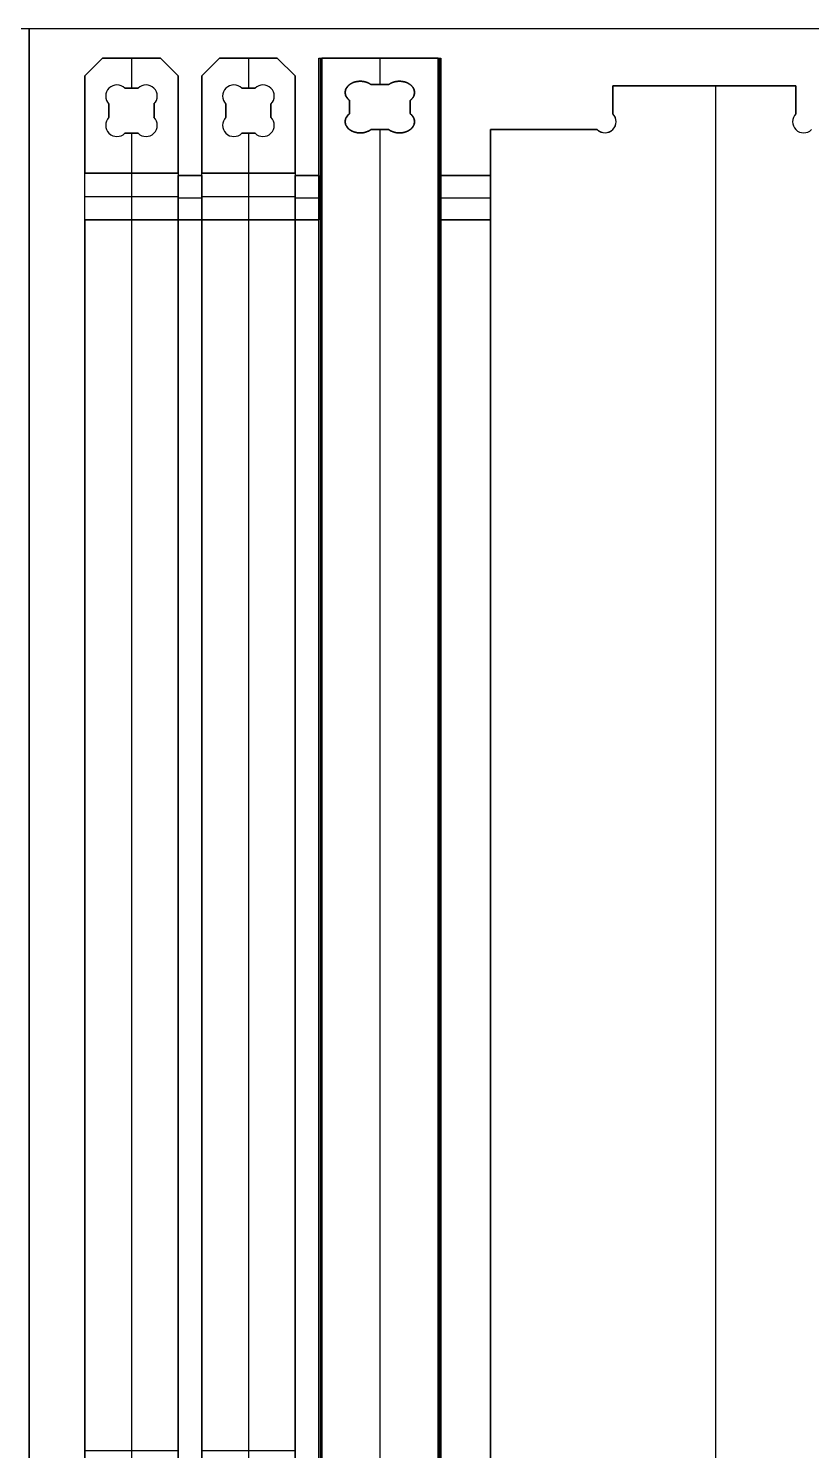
# Model space of a CAD drawing. Extents: x 24 to 120, y 0 to 48.
# Drawn here: x 96.03 to 109.25, y 24.03 to 48.03 of the extents above; entities that cross this region are included whole.
import ezdxf

# ---------------------------------------------------------------- set-up
doc = ezdxf.new("R2010")
doc.units = 0
doc.header["$MEASUREMENT"] = 0
for name, color, linetype in [('POCKETS_10_MM', 5, 'CONTINUOUS'), ('PROFILE_-_INSIDE', 30, 'CONTINUOUS'), ('PROFILE_-_OUTSIDE', 18, 'CONTINUOUS'), ('SOLIDS', 4, 'CONTINUOUS'), ('STOCK_PERIMETER', 1, 'CONTINUOUS'), ('TABS', 25, 'CONTINUOUS')]:
    doc.layers.add(name, color=color, linetype=linetype)

msp = doc.modelspace()

# ---------------------------------------------------------------- linework, layer by layer
at = {"layer": 'POCKETS_10_MM'}
for points in [[(100.932, 0.525), (100.932, 47.525), (100.982, 47.525), (100.982, 0.525)], [(102.946, 0.525), (102.946, 47.525), (102.995, 47.525), (102.995, 0.525)], [(96.982, 44.794), (96.982, 45.58), (98.557, 45.58), (98.557, 44.794)], [(98.957, 44.794), (98.957, 45.58), (100.532, 45.58), (100.532, 44.794)]]:
    msp.add_lwpolyline(points, close=True, dxfattribs=at)
at = {"layer": 'PROFILE_-_INSIDE'}
for p, q in [((102.113, 47.078, 0.5), (101.814, 47.078, 0.5)), ((97.881, 47.017, 0.5), (97.658, 47.017, 0.5)), ((99.856, 47.017, 0.5), (99.633, 47.017, 0.5)), ((101.453, 46.809, 0.5), (101.453, 46.587, 0.5)), ((102.475, 46.587, 0.5), (102.475, 46.809, 0.5)), ((97.39, 46.748, 0.5), (97.39, 46.526, 0.5)), ((98.15, 46.526, 0.5), (98.15, 46.748, 0.5)), ((99.365, 46.748, 0.5), (99.365, 46.526, 0.5)), ((100.125, 46.526, 0.5), (100.125, 46.748, 0.5)), ((97.658, 46.257, 0.5), (97.881, 46.257, 0.5)), ((99.633, 46.257, 0.5), (99.856, 46.257, 0.5)), ((101.814, 46.318, 0.5), (102.113, 46.318, 0.5))]:
    msp.add_line(p, q, dxfattribs=at)
for centre, radius, start, end in [((97.524, 46.883, 0.5), 0.19, 45, 135), ((98.015, 46.883, 0.5), 0.19, 45, 135), ((99.499, 46.883, 0.5), 0.19, 45, 135), ((99.99, 46.883, 0.5), 0.19, 45, 135), ((101.536, 46.944, 0.5), 0.158, 121.7637, 238.2363), ((101.633, 46.813, 0.5), 0.321, 55.7596, 124.2404), ((102.294, 46.813, 0.5), 0.321, 55.7596, 124.2404), ((102.392, 46.944, 0.5), 0.158, 301.7637, 58.2363), ((97.524, 46.883, 0.5), 0.19, 135, 225), ((98.015, 46.883, 0.5), 0.19, 315, 45), ((99.499, 46.883, 0.5), 0.19, 135, 225), ((99.99, 46.883, 0.5), 0.19, 315, 45), ((101.536, 46.452, 0.5), 0.158, 121.7637, 238.2363), ((102.392, 46.452, 0.5), 0.158, 301.7637, 58.2363), ((97.524, 46.391, 0.5), 0.19, 135, 225), ((98.015, 46.391, 0.5), 0.19, 315, 45), ((99.499, 46.391, 0.5), 0.19, 135, 225), ((99.99, 46.391, 0.5), 0.19, 315, 45), ((97.524, 46.391, 0.5), 0.19, 225, 315), ((98.015, 46.391, 0.5), 0.19, 225, 315), ((99.499, 46.391, 0.5), 0.19, 225, 315), ((99.99, 46.391, 0.5), 0.19, 225, 315), ((101.633, 46.583, 0.5), 0.321, 235.7597, 304.2403), ((102.294, 46.583, 0.5), 0.321, 235.7596, 304.2404)]:
    msp.add_arc(centre, radius, start, end, dxfattribs=at)
at = {"layer": 'PROFILE_-_OUTSIDE'}
for points in [[(98.257, 0.525), (97.282, 0.525), (96.982, 0.825), (96.982, 47.225), (97.282, 47.525), (98.257, 47.525), (98.557, 47.225), (98.557, 0.825)], [(100.232, 0.525), (99.257, 0.525), (98.957, 0.825), (98.957, 47.225), (99.257, 47.525), (100.232, 47.525), (100.532, 47.225), (100.532, 0.825)], [(100.932, 0.525), (100.932, 47.525), (102.995, 47.525), (102.995, 0.525)]]:
    msp.add_lwpolyline(points, close=True, dxfattribs=at)
for points in [[(105.898, 46.583), (105.898, 47.056), (108.989, 47.056), (108.989, 46.583)], [(105.633, 1.732), (103.831, 1.732), (103.831, 46.318), (105.633, 46.318)]]:
    msp.add_lwpolyline(points, dxfattribs=at)
for centre, start, end in [((105.766, 46.451), 225, 45), ((109.121, 46.451), 135, 315)]:
    msp.add_arc(centre, 0.188, start, end, dxfattribs=at)
at = {"layer": 'SOLIDS'}
for p, q in [((96.982, 47.225), (97.282, 47.525)), ((96.982, 47.225, -0.738), (97.282, 47.525, -0.738)), ((97.282, 47.525, -0.369), (96.982, 47.225, -0.369)), ((97.282, 47.525), (98.257, 47.525)), ((97.282, 47.525, -0.738), (97.282, 47.525)), ((97.282, 47.525, -0.738), (98.257, 47.525, -0.738)), ((98.257, 47.525, -0.369), (97.282, 47.525, -0.369)), ((97.77, 47.525), (97.77, 47.525, -0.738)), ((97.77, 47.525, -0.738), (97.77, 47.017, -0.738)), ((97.77, 47.525), (97.77, 47.017)), ((98.257, 47.525), (98.557, 47.225)), ((98.257, 47.525, -0.738), (98.257, 47.525)), ((98.257, 47.525, -0.738), (98.557, 47.225, -0.738)), ((98.557, 47.225, -0.369), (98.257, 47.525, -0.369)), ((98.957, 47.225), (99.257, 47.525)), ((98.957, 47.225, -0.738), (99.257, 47.525, -0.738)), ((99.257, 47.525, -0.369), (98.957, 47.225, -0.369)), ((99.257, 47.525), (100.232, 47.525)), ((99.257, 47.525, -0.738), (99.257, 47.525)), ((99.257, 47.525, -0.738), (100.232, 47.525, -0.738)), ((100.232, 47.525, -0.369), (99.257, 47.525, -0.369)), ((99.745, 47.525), (99.745, 47.525, -0.738)), ((99.745, 47.525, -0.738), (99.745, 47.017, -0.738)), ((99.745, 47.525), (99.745, 47.017)), ((100.232, 47.525), (100.532, 47.225)), ((100.232, 47.525, -0.738), (100.232, 47.525)), ((100.232, 47.525, -0.738), (100.532, 47.225, -0.738)), ((100.532, 47.225, -0.369), (100.232, 47.525, -0.369)), ((100.932, 0.525, -0.738), (100.932, 47.525, -0.738)), ((100.932, 47.525, -0.738), (100.932, 47.525, -0.369)), ((100.932, 47.525, -0.738), (102.995, 47.525, -0.738)), ((100.932, 0.525, -0.369), (100.932, 47.525, -0.369)), ((100.932, 47.525, -0.369), (100.982, 47.525, -0.369)), ((100.957, 47.525, -0.369), (100.957, 0.525, -0.369)), ((100.982, 47.525, -0.369), (100.982, 0.525, -0.369)), ((100.982, 47.525), (100.982, 0.525)), ((100.982, 47.525, -0.369), (100.982, 47.525)), ((100.982, 47.525), (102.946, 47.525)), ((100.982, 0.525, -0.184), (100.982, 47.525, -0.184)), ((102.946, 47.525, -0.369), (100.982, 47.525, -0.369)), ((101.964, 47.525, -0.738), (101.964, 47.078, -0.738)), ((101.964, 47.525), (101.964, 47.078)), ((101.964, 47.525), (101.964, 47.525, -0.738)), ((102.946, 0.525), (102.946, 47.525)), ((102.946, 0.525, -0.369), (102.946, 47.525, -0.369)), ((102.946, 47.525, -0.369), (102.946, 47.525)), ((102.946, 47.525, -0.369), (102.995, 47.525, -0.369)), ((102.946, 47.525, -0.184), (102.946, 0.525, -0.184)), ((102.971, 47.525, -0.369), (102.971, 0.525, -0.369)), ((102.995, 47.525, -0.738), (102.995, 47.525, -0.369)), ((102.995, 47.525, -0.738), (102.995, 0.525, -0.738)), ((102.995, 47.525, -0.369), (102.995, 0.525, -0.369)), ((97.132, 47.375), (97.132, 47.375, -0.738)), ((98.407, 47.375), (98.407, 47.375, -0.738)), ((99.107, 47.375), (99.107, 47.375, -0.738)), ((100.382, 47.375), (100.382, 47.375, -0.738)), ((96.982, 0.825, -0.738), (96.982, 47.225, -0.738)), ((96.982, 47.225, -0.738), (96.982, 47.225)), ((96.982, 45.58), (96.982, 47.225)), ((96.982, 47.225, -0.369), (96.982, 45.58, -0.369)), ((98.557, 47.225), (98.557, 45.58)), ((98.557, 47.225, -0.738), (98.557, 47.225)), ((98.557, 47.225, -0.738), (98.557, 0.825, -0.738)), ((98.557, 45.58, -0.369), (98.557, 47.225, -0.369)), ((98.957, 0.825, -0.738), (98.957, 47.225, -0.738)), ((98.957, 47.225, -0.738), (98.957, 47.225)), ((98.957, 45.58), (98.957, 47.225)), ((98.957, 47.225, -0.369), (98.957, 45.58, -0.369)), ((100.532, 47.225), (100.532, 45.58)), ((100.532, 47.225, -0.738), (100.532, 47.225)), ((100.532, 47.225, -0.738), (100.532, 0.825, -0.738)), ((100.532, 45.58, -0.369), (100.532, 47.225, -0.369)), ((101.453, 47.078), (101.453, 47.078, -0.738)), ((102.113, 47.078, -0.738), (101.814, 47.078, -0.738)), ((102.113, 47.078), (101.814, 47.078)), ((101.814, 47.078, -0.738), (101.814, 47.078)), ((101.814, 47.078, -0.25), (102.113, 47.078, -0.25)), ((101.964, 47.078), (101.964, 47.078, -0.738)), ((102.113, 47.078, -0.738), (102.113, 47.078)), ((102.475, 47.078), (102.475, 47.078, -0.738)), ((105.898, 47.056), (108.989, 47.056)), ((105.898, 46.583), (105.898, 47.056)), ((105.898, 46.583, -0.738), (105.898, 47.056, -0.738)), ((105.898, 47.056, -0.738), (105.898, 47.056)), ((105.898, 47.056, -0.738), (108.989, 47.056, -0.738)), ((105.898, 47.056, -0.369), (105.898, 46.583, -0.369)), ((108.989, 47.056, -0.369), (105.898, 47.056, -0.369)), ((107.443, 47.056), (107.443, 47.056, -0.738)), ((107.631, 47.056), (107.631, 0.994)), ((107.631, 47.056, -0.738), (107.631, 0.994, -0.738)), ((108.989, 47.056), (108.989, 46.583)), ((108.989, 47.056, -0.738), (108.989, 47.056)), ((108.989, 47.056, -0.738), (108.989, 46.583, -0.738)), ((108.989, 46.583, -0.369), (108.989, 47.056, -0.369)), ((97.39, 47.017), (97.39, 47.017, -0.738)), ((97.881, 47.017), (97.658, 47.017)), ((97.881, 47.017, -0.738), (97.658, 47.017, -0.738)), ((97.658, 47.017, -0.738), (97.658, 47.017)), ((97.658, 47.017, -0.25), (97.881, 47.017, -0.25)), ((97.77, 47.017), (97.77, 47.017, -0.738)), ((97.881, 47.017, -0.738), (97.881, 47.017)), ((98.15, 47.017), (98.15, 47.017, -0.738)), ((99.365, 47.017), (99.365, 47.017, -0.738)), ((99.856, 47.017), (99.633, 47.017)), ((99.856, 47.017, -0.738), (99.633, 47.017, -0.738)), ((99.633, 47.017, -0.738), (99.633, 47.017)), ((99.633, 47.017, -0.25), (99.856, 47.017, -0.25)), ((99.745, 47.017), (99.745, 47.017, -0.738)), ((99.856, 47.017, -0.738), (99.856, 47.017)), ((100.125, 47.017), (100.125, 47.017, -0.738)), ((101.453, 46.809, -0.738), (101.453, 46.587, -0.738)), ((101.453, 46.809), (101.453, 46.587)), ((101.453, 46.809, -0.738), (101.453, 46.809)), ((101.453, 46.587, -0.25), (101.453, 46.809, -0.25)), ((102.475, 46.587, -0.738), (102.475, 46.809, -0.738)), ((102.475, 46.587), (102.475, 46.809)), ((102.475, 46.809, -0.738), (102.475, 46.809)), ((102.475, 46.809, -0.25), (102.475, 46.587, -0.25)), ((105.898, 46.82), (105.898, 46.82, -0.738)), ((108.989, 46.82), (108.989, 46.82, -0.738)), ((97.39, 46.748), (97.39, 46.526)), ((97.39, 46.748, -0.738), (97.39, 46.526, -0.738)), ((97.39, 46.748, -0.738), (97.39, 46.748)), ((97.39, 46.526, -0.25), (97.39, 46.748, -0.25)), ((97.39, 46.637), (97.39, 46.637, -0.738)), ((98.15, 46.526), (98.15, 46.748)), ((98.15, 46.526, -0.738), (98.15, 46.748, -0.738)), ((98.15, 46.748), (98.15, 46.748, -0.738)), ((98.15, 46.748, -0.25), (98.15, 46.526, -0.25)), ((98.15, 46.637), (98.15, 46.637, -0.738)), ((99.365, 46.748), (99.365, 46.526)), ((99.365, 46.748, -0.738), (99.365, 46.526, -0.738)), ((99.365, 46.748, -0.738), (99.365, 46.748)), ((99.365, 46.526, -0.25), (99.365, 46.748, -0.25)), ((99.365, 46.637), (99.365, 46.637, -0.738)), ((100.125, 46.526), (100.125, 46.748)), ((100.125, 46.526, -0.738), (100.125, 46.748, -0.738)), ((100.125, 46.748), (100.125, 46.748, -0.738)), ((100.125, 46.748, -0.25), (100.125, 46.526, -0.25)), ((100.125, 46.637), (100.125, 46.637, -0.738)), ((101.453, 46.698), (101.453, 46.698, -0.738)), ((101.453, 46.587), (101.453, 46.587, -0.738)), ((102.475, 46.698), (102.475, 46.698, -0.738)), ((102.475, 46.587, -0.738), (102.475, 46.587)), ((105.898, 46.583, -0.738), (105.898, 46.583)), ((108.989, 46.583, -0.738), (108.989, 46.583)), ((97.39, 46.526, -0.738), (97.39, 46.526)), ((98.15, 46.526, -0.738), (98.15, 46.526)), ((99.365, 46.526, -0.738), (99.365, 46.526)), ((100.125, 46.526, -0.738), (100.125, 46.526)), ((97.39, 46.257), (97.39, 46.257, -0.738)), ((97.658, 46.257), (97.881, 46.257)), ((97.658, 46.257, -0.738), (97.881, 46.257, -0.738)), ((97.658, 46.257, -0.738), (97.658, 46.257)), ((97.881, 46.257, -0.25), (97.658, 46.257, -0.25)), ((97.77, 46.257, -0.738), (97.77, 1.793, -0.738)), ((97.77, 46.257), (97.77, 46.257, -0.738)), ((97.77, 46.257), (97.77, 45.58)), ((97.881, 46.257, -0.738), (97.881, 46.257)), ((98.15, 46.257), (98.15, 46.257, -0.738)), ((99.365, 46.257), (99.365, 46.257, -0.738)), ((99.633, 46.257), (99.856, 46.257)), ((99.633, 46.257, -0.738), (99.856, 46.257, -0.738)), ((99.633, 46.257, -0.738), (99.633, 46.257)), ((99.856, 46.257, -0.25), (99.633, 46.257, -0.25)), ((99.745, 46.257, -0.738), (99.745, 1.793, -0.738)), ((99.745, 46.257), (99.745, 46.257, -0.738)), ((99.745, 46.257), (99.745, 45.58)), ((99.856, 46.257, -0.738), (99.856, 46.257)), ((100.125, 46.257), (100.125, 46.257, -0.738)), ((101.453, 46.318), (101.453, 46.318, -0.738)), ((101.814, 46.318, -0.738), (102.113, 46.318, -0.738)), ((101.814, 46.318), (102.113, 46.318)), ((101.814, 46.318, -0.738), (101.814, 46.318)), ((102.113, 46.318, -0.25), (101.814, 46.318, -0.25)), ((101.964, 46.318, -0.738), (101.964, 1.732, -0.738)), ((101.964, 46.318), (101.964, 1.732)), ((101.964, 46.318), (101.964, 46.318, -0.738)), ((102.113, 46.318, -0.738), (102.113, 46.318)), ((102.475, 46.318), (102.475, 46.318, -0.738)), ((103.831, 46.318), (105.633, 46.318)), ((103.831, 1.732), (103.831, 46.318)), ((103.831, 1.732, -0.738), (103.831, 46.318, -0.738)), ((103.831, 46.318, -0.738), (103.831, 46.318)), ((103.831, 46.318, -0.738), (105.633, 46.318, -0.738)), ((103.831, 46.318, -0.369), (103.831, 1.732, -0.369)), ((105.633, 46.318, -0.369), (103.831, 46.318, -0.369)), ((104.732, 46.318), (104.732, 46.318, -0.738)), ((105.633, 46.318), (105.633, 46.318, -0.738)), ((105.898, 46.318), (105.898, 46.318, -0.738)), ((108.989, 46.318), (108.989, 46.318, -0.738)), ((96.982, 45.58), (98.557, 45.58)), ((96.982, 45.58, -0.369), (98.557, 45.58, -0.369)), ((96.982, 44.794, -0.369), (96.982, 45.58, -0.369)), ((96.982, 45.58, -0.369), (96.982, 45.58)), ((98.557, 45.58, -0.184), (96.982, 45.58, -0.184)), ((97.77, 45.58), (97.77, 45.58, -0.369)), ((97.77, 45.58, -0.369), (97.77, 44.794, -0.369)), ((98.557, 45.58, -0.369), (98.557, 45.58)), ((98.557, 45.58, -0.369), (98.557, 44.794, -0.369)), ((98.957, 45.58), (100.532, 45.58)), ((98.957, 45.58, -0.369), (100.532, 45.58, -0.369)), ((98.957, 44.794, -0.369), (98.957, 45.58, -0.369)), ((98.957, 45.58, -0.369), (98.957, 45.58)), ((100.532, 45.58, -0.184), (98.957, 45.58, -0.184)), ((99.745, 45.58), (99.745, 45.58, -0.369)), ((99.745, 45.58, -0.369), (99.745, 44.794, -0.369)), ((100.532, 45.58, -0.369), (100.532, 45.58)), ((100.532, 45.58, -0.369), (100.532, 44.794, -0.369)), ((96.982, 45.187, -0.369), (98.557, 45.187, -0.369)), ((98.957, 45.187, -0.369), (100.532, 45.187, -0.369)), ((98.557, 44.794), (96.982, 44.794)), ((98.557, 44.794, -0.369), (96.982, 44.794, -0.369)), ((96.982, 44.794), (96.982, 44.794, -0.369)), ((96.982, 10.943), (96.982, 44.794)), ((96.982, 44.794, -0.184), (98.557, 44.794, -0.184)), ((96.982, 44.794, -0.369), (96.982, 10.943, -0.369)), ((97.77, 44.794), (97.77, 44.794, -0.369)), ((97.77, 44.794), (97.77, 10.943)), ((98.557, 44.794, -0.369), (98.557, 44.794)), ((98.557, 44.794), (98.557, 10.943)), ((98.557, 10.943, -0.369), (98.557, 44.794, -0.369)), ((100.532, 44.794), (98.957, 44.794)), ((100.532, 44.794, -0.369), (98.957, 44.794, -0.369)), ((98.957, 44.794), (98.957, 44.794, -0.369)), ((98.957, 10.943), (98.957, 44.794)), ((98.957, 44.794, -0.184), (100.532, 44.794, -0.184)), ((98.957, 44.794, -0.369), (98.957, 10.943, -0.369)), ((99.745, 44.794), (99.745, 44.794, -0.369)), ((99.745, 44.794), (99.745, 10.943)), ((100.532, 44.794, -0.369), (100.532, 44.794)), ((100.532, 44.794), (100.532, 10.943)), ((100.532, 10.943, -0.369), (100.532, 44.794, -0.369)), ((96.982, 24.025, -0.738), (98.557, 24.025, -0.738)), ((96.982, 24.025), (98.557, 24.025)), ((96.982, 24.025), (96.982, 24.025, -0.738)), ((98.557, 24.025), (98.557, 24.025, -0.738)), ((98.957, 24.025, -0.738), (100.532, 24.025, -0.738)), ((98.957, 24.025), (100.532, 24.025)), ((98.957, 24.025), (98.957, 24.025, -0.738)), ((100.532, 24.025), (100.532, 24.025, -0.738)), ((100.932, 24.025, -0.369), (100.932, 24.025, -0.738))]:
    msp.add_line(p, q, dxfattribs=at)
for points in [[(101.814, 47.078), (101.81, 47.081), (101.806, 47.084), (101.802, 47.087), (101.797, 47.09), (101.793, 47.092), (101.788, 47.095), (101.783, 47.098), (101.778, 47.1), (101.773, 47.103), (101.768, 47.105), (101.763, 47.108), (101.757, 47.11), (101.752, 47.112), (101.746, 47.114), (101.741, 47.116), (101.735, 47.118), (101.729, 47.12), (101.723, 47.122), (101.717, 47.123), (101.711, 47.125), (101.705, 47.126), (101.698, 47.127), (101.692, 47.129), (101.686, 47.13), (101.679, 47.131), (101.673, 47.131), (101.666, 47.132), (101.66, 47.133), (101.653, 47.133), (101.647, 47.133), (101.64, 47.134), (101.633, 47.134), (101.627, 47.134), (101.62, 47.133), (101.614, 47.133), (101.607, 47.133), (101.601, 47.132), (101.594, 47.131), (101.588, 47.131), (101.581, 47.13), (101.575, 47.129), (101.568, 47.127), (101.562, 47.126), (101.556, 47.125), (101.55, 47.123), (101.544, 47.122), (101.538, 47.12), (101.532, 47.118), (101.526, 47.116), (101.521, 47.114), (101.515, 47.112), (101.509, 47.11), (101.504, 47.108), (101.499, 47.105), (101.494, 47.103), (101.489, 47.1), (101.484, 47.098), (101.479, 47.095), (101.474, 47.092), (101.47, 47.09), (101.465, 47.087), (101.461, 47.084), (101.457, 47.081), (101.453, 47.078), (101.449, 47.075), (101.445, 47.072), (101.441, 47.069), (101.437, 47.065), (101.434, 47.062), (101.43, 47.059), (101.426, 47.055), (101.423, 47.051), (101.42, 47.048), (101.416, 47.044), (101.413, 47.04), (101.41, 47.036), (101.407, 47.032), (101.404, 47.028), (101.402, 47.023), (101.399, 47.019), (101.397, 47.015), (101.394, 47.01), (101.392, 47.006), (101.39, 47.001), (101.388, 46.997), (101.386, 46.992), (101.385, 46.987), (101.383, 46.983), (101.382, 46.978), (101.381, 46.973), (101.38, 46.968), (101.379, 46.963), (101.379, 46.958), (101.378, 46.954), (101.378, 46.949), (101.378, 46.944), (101.378, 46.939), (101.378, 46.934), (101.379, 46.929), (101.379, 46.924), (101.38, 46.919), (101.381, 46.914), (101.382, 46.91), (101.383, 46.905), (101.385, 46.9), (101.386, 46.895), (101.388, 46.891), (101.39, 46.886), (101.392, 46.882), (101.394, 46.877), (101.397, 46.873), (101.399, 46.868), (101.402, 46.864), (101.404, 46.86), (101.407, 46.856), (101.41, 46.852), (101.413, 46.848), (101.416, 46.844), (101.42, 46.84), (101.423, 46.836), (101.426, 46.832), (101.43, 46.829), (101.434, 46.825), (101.437, 46.822), (101.441, 46.819), (101.445, 46.815), (101.449, 46.812), (101.453, 46.809)], [(101.814, 47.078), (101.81, 47.081), (101.806, 47.084), (101.802, 47.087), (101.797, 47.09), (101.793, 47.092), (101.788, 47.095), (101.783, 47.098), (101.778, 47.1), (101.773, 47.103), (101.768, 47.105), (101.763, 47.108), (101.757, 47.11), (101.752, 47.112), (101.746, 47.114), (101.741, 47.116), (101.735, 47.118), (101.729, 47.12), (101.723, 47.122), (101.717, 47.123), (101.711, 47.125), (101.705, 47.126), (101.698, 47.127), (101.692, 47.129), (101.686, 47.13), (101.679, 47.131), (101.673, 47.131), (101.666, 47.132), (101.66, 47.133), (101.653, 47.133), (101.647, 47.133), (101.64, 47.134), (101.633, 47.134), (101.627, 47.134), (101.62, 47.133), (101.614, 47.133), (101.607, 47.133), (101.601, 47.132), (101.594, 47.131), (101.588, 47.131), (101.581, 47.13), (101.575, 47.129), (101.568, 47.127), (101.562, 47.126), (101.556, 47.125), (101.55, 47.123), (101.544, 47.122), (101.538, 47.12), (101.532, 47.118), (101.526, 47.116), (101.521, 47.114), (101.515, 47.112), (101.509, 47.11), (101.504, 47.108), (101.499, 47.105), (101.494, 47.103), (101.489, 47.1), (101.484, 47.098), (101.479, 47.095), (101.474, 47.092), (101.47, 47.09), (101.465, 47.087), (101.461, 47.084), (101.457, 47.081), (101.453, 47.078), (101.449, 47.075), (101.445, 47.072), (101.441, 47.069), (101.437, 47.065), (101.434, 47.062), (101.43, 47.059), (101.426, 47.055), (101.423, 47.051), (101.42, 47.048), (101.416, 47.044), (101.413, 47.04), (101.41, 47.036), (101.407, 47.032), (101.404, 47.028), (101.402, 47.023), (101.399, 47.019), (101.397, 47.015), (101.394, 47.01), (101.392, 47.006), (101.39, 47.001), (101.388, 46.997), (101.386, 46.992), (101.385, 46.987), (101.383, 46.983), (101.382, 46.978), (101.381, 46.973), (101.38, 46.968), (101.379, 46.963), (101.379, 46.958), (101.378, 46.954), (101.378, 46.949), (101.378, 46.944), (101.378, 46.939), (101.378, 46.934), (101.379, 46.929), (101.379, 46.924), (101.38, 46.919), (101.381, 46.914), (101.382, 46.91), (101.383, 46.905), (101.385, 46.9), (101.386, 46.895), (101.388, 46.891), (101.39, 46.886), (101.392, 46.882), (101.394, 46.877), (101.397, 46.873), (101.399, 46.868), (101.402, 46.864), (101.404, 46.86), (101.407, 46.856), (101.41, 46.852), (101.413, 46.848), (101.416, 46.844), (101.42, 46.84), (101.423, 46.836), (101.426, 46.832), (101.43, 46.829), (101.434, 46.825), (101.437, 46.822), (101.441, 46.819), (101.445, 46.815), (101.449, 46.812), (101.453, 46.809)], [(101.453, 46.809), (101.449, 46.812), (101.445, 46.815), (101.441, 46.819), (101.437, 46.822), (101.434, 46.825), (101.43, 46.829), (101.426, 46.832), (101.423, 46.836), (101.42, 46.84), (101.416, 46.844), (101.413, 46.848), (101.41, 46.852), (101.407, 46.856), (101.404, 46.86), (101.402, 46.864), (101.399, 46.868), (101.397, 46.873), (101.394, 46.877), (101.392, 46.882), (101.39, 46.886), (101.388, 46.891), (101.386, 46.895), (101.385, 46.9), (101.383, 46.905), (101.382, 46.91), (101.381, 46.914), (101.38, 46.919), (101.379, 46.924), (101.379, 46.929), (101.378, 46.934), (101.378, 46.939), (101.378, 46.944), (101.378, 46.949), (101.378, 46.954), (101.379, 46.958), (101.379, 46.963), (101.38, 46.968), (101.381, 46.973), (101.382, 46.978), (101.383, 46.983), (101.385, 46.987), (101.386, 46.992), (101.388, 46.997), (101.39, 47.001), (101.392, 47.006), (101.394, 47.01), (101.397, 47.015), (101.399, 47.019), (101.402, 47.023), (101.404, 47.028), (101.407, 47.032), (101.41, 47.036), (101.413, 47.04), (101.416, 47.044), (101.42, 47.048), (101.423, 47.051), (101.426, 47.055), (101.43, 47.059), (101.434, 47.062), (101.437, 47.065), (101.441, 47.069), (101.445, 47.072), (101.449, 47.075), (101.453, 47.078), (101.457, 47.081), (101.461, 47.084), (101.465, 47.087), (101.47, 47.09), (101.474, 47.092), (101.479, 47.095), (101.484, 47.098), (101.489, 47.1), (101.494, 47.103), (101.499, 47.105), (101.504, 47.108), (101.509, 47.11), (101.515, 47.112), (101.521, 47.114), (101.526, 47.116), (101.532, 47.118), (101.538, 47.12), (101.544, 47.122), (101.55, 47.123), (101.556, 47.125), (101.562, 47.126), (101.568, 47.127), (101.575, 47.129), (101.581, 47.13), (101.588, 47.131), (101.594, 47.131), (101.601, 47.132), (101.607, 47.133), (101.614, 47.133), (101.62, 47.133), (101.627, 47.134), (101.633, 47.134), (101.64, 47.134), (101.647, 47.133), (101.653, 47.133), (101.66, 47.133), (101.666, 47.132), (101.673, 47.131), (101.679, 47.131), (101.686, 47.13), (101.692, 47.129), (101.698, 47.127), (101.705, 47.126), (101.711, 47.125), (101.717, 47.123), (101.723, 47.122), (101.729, 47.12), (101.735, 47.118), (101.741, 47.116), (101.746, 47.114), (101.752, 47.112), (101.757, 47.11), (101.763, 47.108), (101.768, 47.105), (101.773, 47.103), (101.778, 47.1), (101.783, 47.098), (101.788, 47.095), (101.793, 47.092), (101.797, 47.09), (101.802, 47.087), (101.806, 47.084), (101.81, 47.081), (101.814, 47.078)], [(102.475, 46.809), (102.479, 46.812), (102.483, 46.815), (102.486, 46.819), (102.49, 46.822), (102.494, 46.825), (102.498, 46.829), (102.501, 46.832), (102.505, 46.836), (102.508, 46.84), (102.511, 46.844), (102.514, 46.848), (102.518, 46.852), (102.52, 46.856), (102.523, 46.86), (102.526, 46.864), (102.529, 46.868), (102.531, 46.873), (102.533, 46.877), (102.536, 46.882), (102.538, 46.886), (102.539, 46.891), (102.541, 46.895), (102.543, 46.9), (102.544, 46.905), (102.545, 46.91), (102.547, 46.914), (102.547, 46.919), (102.548, 46.924), (102.549, 46.929), (102.549, 46.934), (102.55, 46.939), (102.55, 46.944), (102.55, 46.949), (102.549, 46.954), (102.549, 46.958), (102.548, 46.963), (102.547, 46.968), (102.547, 46.973), (102.545, 46.978), (102.544, 46.983), (102.543, 46.987), (102.541, 46.992), (102.539, 46.997), (102.538, 47.001), (102.536, 47.006), (102.533, 47.01), (102.531, 47.015), (102.529, 47.019), (102.526, 47.023), (102.523, 47.028), (102.52, 47.032), (102.518, 47.036), (102.514, 47.04), (102.511, 47.044), (102.508, 47.048), (102.505, 47.051), (102.501, 47.055), (102.498, 47.059), (102.494, 47.062), (102.49, 47.065), (102.486, 47.069), (102.483, 47.072), (102.479, 47.075), (102.475, 47.078), (102.471, 47.081), (102.467, 47.084), (102.462, 47.087), (102.458, 47.09), (102.453, 47.092), (102.449, 47.095), (102.444, 47.098), (102.439, 47.1), (102.434, 47.103), (102.429, 47.105), (102.423, 47.108), (102.418, 47.11), (102.413, 47.112), (102.407, 47.114), (102.401, 47.116), (102.396, 47.118), (102.39, 47.12), (102.384, 47.122), (102.378, 47.123), (102.372, 47.125), (102.365, 47.126), (102.359, 47.127), (102.353, 47.129), (102.346, 47.13), (102.34, 47.131), (102.334, 47.131), (102.327, 47.132), (102.32, 47.133), (102.314, 47.133), (102.307, 47.133), (102.301, 47.134), (102.294, 47.134), (102.287, 47.134), (102.281, 47.133), (102.274, 47.133), (102.268, 47.133), (102.261, 47.132), (102.255, 47.131), (102.248, 47.131), (102.242, 47.13), (102.235, 47.129), (102.229, 47.127), (102.223, 47.126), (102.217, 47.125), (102.21, 47.123), (102.204, 47.122), (102.198, 47.12), (102.193, 47.118), (102.187, 47.116), (102.181, 47.114), (102.176, 47.112), (102.17, 47.11), (102.165, 47.108), (102.16, 47.105), (102.154, 47.103), (102.149, 47.1), (102.144, 47.098), (102.14, 47.095), (102.135, 47.092), (102.13, 47.09), (102.126, 47.087), (102.122, 47.084), (102.117, 47.081), (102.113, 47.078)], [(102.475, 46.809), (102.479, 46.812), (102.483, 46.815), (102.486, 46.819), (102.49, 46.822), (102.494, 46.825), (102.498, 46.829), (102.501, 46.832), (102.505, 46.836), (102.508, 46.84), (102.511, 46.844), (102.514, 46.848), (102.518, 46.852), (102.52, 46.856), (102.523, 46.86), (102.526, 46.864), (102.529, 46.868), (102.531, 46.873), (102.533, 46.877), (102.536, 46.882), (102.538, 46.886), (102.539, 46.891), (102.541, 46.895), (102.543, 46.9), (102.544, 46.905), (102.545, 46.91), (102.547, 46.914), (102.547, 46.919), (102.548, 46.924), (102.549, 46.929), (102.549, 46.934), (102.55, 46.939), (102.55, 46.944), (102.55, 46.949), (102.549, 46.954), (102.549, 46.958), (102.548, 46.963), (102.547, 46.968), (102.547, 46.973), (102.545, 46.978), (102.544, 46.983), (102.543, 46.987), (102.541, 46.992), (102.539, 46.997), (102.538, 47.001), (102.536, 47.006), (102.533, 47.01), (102.531, 47.015), (102.529, 47.019), (102.526, 47.023), (102.523, 47.028), (102.52, 47.032), (102.518, 47.036), (102.514, 47.04), (102.511, 47.044), (102.508, 47.048), (102.505, 47.051), (102.501, 47.055), (102.498, 47.059), (102.494, 47.062), (102.49, 47.065), (102.486, 47.069), (102.483, 47.072), (102.479, 47.075), (102.475, 47.078), (102.471, 47.081), (102.467, 47.084), (102.462, 47.087), (102.458, 47.09), (102.453, 47.092), (102.449, 47.095), (102.444, 47.098), (102.439, 47.1), (102.434, 47.103), (102.429, 47.105), (102.423, 47.108), (102.418, 47.11), (102.413, 47.112), (102.407, 47.114), (102.401, 47.116), (102.396, 47.118), (102.39, 47.12), (102.384, 47.122), (102.378, 47.123), (102.372, 47.125), (102.365, 47.126), (102.359, 47.127), (102.353, 47.129), (102.346, 47.13), (102.34, 47.131), (102.334, 47.131), (102.327, 47.132), (102.32, 47.133), (102.314, 47.133), (102.307, 47.133), (102.301, 47.134), (102.294, 47.134), (102.287, 47.134), (102.281, 47.133), (102.274, 47.133), (102.268, 47.133), (102.261, 47.132), (102.255, 47.131), (102.248, 47.131), (102.242, 47.13), (102.235, 47.129), (102.229, 47.127), (102.223, 47.126), (102.217, 47.125), (102.21, 47.123), (102.204, 47.122), (102.198, 47.12), (102.193, 47.118), (102.187, 47.116), (102.181, 47.114), (102.176, 47.112), (102.17, 47.11), (102.165, 47.108), (102.16, 47.105), (102.154, 47.103), (102.149, 47.1), (102.144, 47.098), (102.14, 47.095), (102.135, 47.092), (102.13, 47.09), (102.126, 47.087), (102.122, 47.084), (102.117, 47.081), (102.113, 47.078)], [(102.113, 47.078), (102.117, 47.081), (102.122, 47.084), (102.126, 47.087), (102.13, 47.09), (102.135, 47.092), (102.14, 47.095), (102.144, 47.098), (102.149, 47.1), (102.154, 47.103), (102.16, 47.105), (102.165, 47.108), (102.17, 47.11), (102.176, 47.112), (102.181, 47.114), (102.187, 47.116), (102.193, 47.118), (102.198, 47.12), (102.204, 47.122), (102.21, 47.123), (102.217, 47.125), (102.223, 47.126), (102.229, 47.127), (102.235, 47.129), (102.242, 47.13), (102.248, 47.131), (102.255, 47.131), (102.261, 47.132), (102.268, 47.133), (102.274, 47.133), (102.281, 47.133), (102.287, 47.134), (102.294, 47.134), (102.301, 47.134), (102.307, 47.133), (102.314, 47.133), (102.32, 47.133), (102.327, 47.132), (102.334, 47.131), (102.34, 47.131), (102.346, 47.13), (102.353, 47.129), (102.359, 47.127), (102.365, 47.126), (102.372, 47.125), (102.378, 47.123), (102.384, 47.122), (102.39, 47.12), (102.396, 47.118), (102.401, 47.116), (102.407, 47.114), (102.413, 47.112), (102.418, 47.11), (102.423, 47.108), (102.429, 47.105), (102.434, 47.103), (102.439, 47.1), (102.444, 47.098), (102.449, 47.095), (102.453, 47.092), (102.458, 47.09), (102.462, 47.087), (102.467, 47.084), (102.471, 47.081), (102.475, 47.078), (102.479, 47.075), (102.483, 47.072), (102.486, 47.069), (102.49, 47.065), (102.494, 47.062), (102.498, 47.059), (102.501, 47.055), (102.505, 47.051), (102.508, 47.048), (102.511, 47.044), (102.514, 47.04), (102.518, 47.036), (102.52, 47.032), (102.523, 47.028), (102.526, 47.023), (102.529, 47.019), (102.531, 47.015), (102.533, 47.01), (102.536, 47.006), (102.538, 47.001), (102.539, 46.997), (102.541, 46.992), (102.543, 46.987), (102.544, 46.983), (102.545, 46.978), (102.547, 46.973), (102.547, 46.968), (102.548, 46.963), (102.549, 46.958), (102.549, 46.954), (102.55, 46.949), (102.55, 46.944), (102.55, 46.939), (102.549, 46.934), (102.549, 46.929), (102.548, 46.924), (102.547, 46.919), (102.547, 46.914), (102.545, 46.91), (102.544, 46.905), (102.543, 46.9), (102.541, 46.895), (102.539, 46.891), (102.538, 46.886), (102.536, 46.882), (102.533, 46.877), (102.531, 46.873), (102.529, 46.868), (102.526, 46.864), (102.523, 46.86), (102.52, 46.856), (102.518, 46.852), (102.514, 46.848), (102.511, 46.844), (102.508, 46.84), (102.505, 46.836), (102.501, 46.832), (102.498, 46.829), (102.494, 46.825), (102.49, 46.822), (102.486, 46.819), (102.483, 46.815), (102.479, 46.812), (102.475, 46.809)], [(101.453, 46.587), (101.449, 46.584), (101.445, 46.581), (101.441, 46.577), (101.437, 46.574), (101.434, 46.571), (101.43, 46.567), (101.426, 46.564), (101.423, 46.56), (101.42, 46.556), (101.416, 46.553), (101.413, 46.549), (101.41, 46.545), (101.407, 46.541), (101.404, 46.536), (101.402, 46.532), (101.399, 46.528), (101.397, 46.524), (101.394, 46.519), (101.392, 46.515), (101.39, 46.51), (101.388, 46.505), (101.386, 46.501), (101.385, 46.496), (101.383, 46.491), (101.382, 46.487), (101.381, 46.482), (101.38, 46.477), (101.379, 46.472), (101.379, 46.467), (101.378, 46.462), (101.378, 46.457), (101.378, 46.452), (101.378, 46.447), (101.378, 46.443), (101.379, 46.438), (101.379, 46.433), (101.38, 46.428), (101.381, 46.423), (101.382, 46.418), (101.383, 46.413), (101.385, 46.409), (101.386, 46.404), (101.388, 46.399), (101.39, 46.395), (101.392, 46.39), (101.394, 46.386), (101.397, 46.381), (101.399, 46.377), (101.402, 46.373), (101.404, 46.368), (101.407, 46.364), (101.41, 46.36), (101.413, 46.356), (101.416, 46.352), (101.42, 46.348), (101.423, 46.345), (101.426, 46.341), (101.43, 46.338), (101.434, 46.334), (101.437, 46.331), (101.441, 46.327), (101.445, 46.324), (101.449, 46.321), (101.453, 46.318), (101.457, 46.315), (101.461, 46.312), (101.465, 46.309), (101.47, 46.307), (101.474, 46.304), (101.479, 46.301), (101.484, 46.298), (101.489, 46.296), (101.494, 46.293), (101.499, 46.291), (101.504, 46.289), (101.509, 46.286), (101.515, 46.284), (101.521, 46.282), (101.526, 46.28), (101.532, 46.278), (101.538, 46.276), (101.544, 46.274), (101.55, 46.273), (101.556, 46.271), (101.562, 46.27), (101.568, 46.269), (101.575, 46.267), (101.581, 46.266), (101.588, 46.266), (101.594, 46.265), (101.601, 46.264), (101.607, 46.263), (101.614, 46.263), (101.62, 46.263), (101.627, 46.262), (101.633, 46.262), (101.64, 46.262), (101.647, 46.263), (101.653, 46.263), (101.66, 46.263), (101.666, 46.264), (101.673, 46.265), (101.679, 46.266), (101.686, 46.266), (101.692, 46.267), (101.698, 46.269), (101.705, 46.27), (101.711, 46.271), (101.717, 46.273), (101.723, 46.274), (101.729, 46.276), (101.735, 46.278), (101.741, 46.28), (101.746, 46.282), (101.752, 46.284), (101.757, 46.286), (101.763, 46.289), (101.768, 46.291), (101.773, 46.293), (101.778, 46.296), (101.783, 46.298), (101.788, 46.301), (101.793, 46.304), (101.797, 46.307), (101.802, 46.309), (101.806, 46.312), (101.81, 46.315), (101.814, 46.318)], [(101.453, 46.587), (101.449, 46.584), (101.445, 46.581), (101.441, 46.577), (101.437, 46.574), (101.434, 46.571), (101.43, 46.567), (101.426, 46.564), (101.423, 46.56), (101.42, 46.556), (101.416, 46.553), (101.413, 46.549), (101.41, 46.545), (101.407, 46.541), (101.404, 46.536), (101.402, 46.532), (101.399, 46.528), (101.397, 46.524), (101.394, 46.519), (101.392, 46.515), (101.39, 46.51), (101.388, 46.505), (101.386, 46.501), (101.385, 46.496), (101.383, 46.491), (101.382, 46.487), (101.381, 46.482), (101.38, 46.477), (101.379, 46.472), (101.379, 46.467), (101.378, 46.462), (101.378, 46.457), (101.378, 46.452), (101.378, 46.447), (101.378, 46.443), (101.379, 46.438), (101.379, 46.433), (101.38, 46.428), (101.381, 46.423), (101.382, 46.418), (101.383, 46.413), (101.385, 46.409), (101.386, 46.404), (101.388, 46.399), (101.39, 46.395), (101.392, 46.39), (101.394, 46.386), (101.397, 46.381), (101.399, 46.377), (101.402, 46.373), (101.404, 46.368), (101.407, 46.364), (101.41, 46.36), (101.413, 46.356), (101.416, 46.352), (101.42, 46.348), (101.423, 46.345), (101.426, 46.341), (101.43, 46.338), (101.434, 46.334), (101.437, 46.331), (101.441, 46.327), (101.445, 46.324), (101.449, 46.321), (101.453, 46.318), (101.457, 46.315), (101.461, 46.312), (101.465, 46.309), (101.47, 46.307), (101.474, 46.304), (101.479, 46.301), (101.484, 46.298), (101.489, 46.296), (101.494, 46.293), (101.499, 46.291), (101.504, 46.289), (101.509, 46.286), (101.515, 46.284), (101.521, 46.282), (101.526, 46.28), (101.532, 46.278), (101.538, 46.276), (101.544, 46.274), (101.55, 46.273), (101.556, 46.271), (101.562, 46.27), (101.568, 46.269), (101.575, 46.267), (101.581, 46.266), (101.588, 46.266), (101.594, 46.265), (101.601, 46.264), (101.607, 46.263), (101.614, 46.263), (101.62, 46.263), (101.627, 46.262), (101.633, 46.262), (101.64, 46.262), (101.647, 46.263), (101.653, 46.263), (101.66, 46.263), (101.666, 46.264), (101.673, 46.265), (101.679, 46.266), (101.686, 46.266), (101.692, 46.267), (101.698, 46.269), (101.705, 46.27), (101.711, 46.271), (101.717, 46.273), (101.723, 46.274), (101.729, 46.276), (101.735, 46.278), (101.741, 46.28), (101.746, 46.282), (101.752, 46.284), (101.757, 46.286), (101.763, 46.289), (101.768, 46.291), (101.773, 46.293), (101.778, 46.296), (101.783, 46.298), (101.788, 46.301), (101.793, 46.304), (101.797, 46.307), (101.802, 46.309), (101.806, 46.312), (101.81, 46.315), (101.814, 46.318)], [(101.814, 46.318), (101.81, 46.315), (101.806, 46.312), (101.802, 46.309), (101.797, 46.307), (101.793, 46.304), (101.788, 46.301), (101.783, 46.298), (101.778, 46.296), (101.773, 46.293), (101.768, 46.291), (101.763, 46.289), (101.757, 46.286), (101.752, 46.284), (101.746, 46.282), (101.741, 46.28), (101.735, 46.278), (101.729, 46.276), (101.723, 46.274), (101.717, 46.273), (101.711, 46.271), (101.705, 46.27), (101.698, 46.269), (101.692, 46.267), (101.686, 46.266), (101.679, 46.266), (101.673, 46.265), (101.666, 46.264), (101.66, 46.263), (101.653, 46.263), (101.647, 46.263), (101.64, 46.262), (101.633, 46.262), (101.627, 46.262), (101.62, 46.263), (101.614, 46.263), (101.607, 46.263), (101.601, 46.264), (101.594, 46.265), (101.588, 46.266), (101.581, 46.266), (101.575, 46.267), (101.568, 46.269), (101.562, 46.27), (101.556, 46.271), (101.55, 46.273), (101.544, 46.274), (101.538, 46.276), (101.532, 46.278), (101.526, 46.28), (101.521, 46.282), (101.515, 46.284), (101.509, 46.286), (101.504, 46.289), (101.499, 46.291), (101.494, 46.293), (101.489, 46.296), (101.484, 46.298), (101.479, 46.301), (101.474, 46.304), (101.47, 46.307), (101.465, 46.309), (101.461, 46.312), (101.457, 46.315), (101.453, 46.318), (101.449, 46.321), (101.445, 46.324), (101.441, 46.327), (101.437, 46.331), (101.434, 46.334), (101.43, 46.338), (101.426, 46.341), (101.423, 46.345), (101.42, 46.348), (101.416, 46.352), (101.413, 46.356), (101.41, 46.36), (101.407, 46.364), (101.404, 46.368), (101.402, 46.373), (101.399, 46.377), (101.397, 46.381), (101.394, 46.386), (101.392, 46.39), (101.39, 46.395), (101.388, 46.399), (101.386, 46.404), (101.385, 46.409), (101.383, 46.413), (101.382, 46.418), (101.381, 46.423), (101.38, 46.428), (101.379, 46.433), (101.379, 46.438), (101.378, 46.443), (101.378, 46.447), (101.378, 46.452), (101.378, 46.457), (101.378, 46.462), (101.379, 46.467), (101.379, 46.472), (101.38, 46.477), (101.381, 46.482), (101.382, 46.487), (101.383, 46.491), (101.385, 46.496), (101.386, 46.501), (101.388, 46.505), (101.39, 46.51), (101.392, 46.515), (101.394, 46.519), (101.397, 46.524), (101.399, 46.528), (101.402, 46.532), (101.404, 46.536), (101.407, 46.541), (101.41, 46.545), (101.413, 46.549), (101.416, 46.553), (101.42, 46.556), (101.423, 46.56), (101.426, 46.564), (101.43, 46.567), (101.434, 46.571), (101.437, 46.574), (101.441, 46.577), (101.445, 46.581), (101.449, 46.584), (101.453, 46.587)], [(102.113, 46.318), (102.117, 46.315), (102.122, 46.312), (102.126, 46.309), (102.13, 46.307), (102.135, 46.304), (102.14, 46.301), (102.144, 46.298), (102.149, 46.296), (102.154, 46.293), (102.16, 46.291), (102.165, 46.289), (102.17, 46.286), (102.176, 46.284), (102.181, 46.282), (102.187, 46.28), (102.193, 46.278), (102.198, 46.276), (102.204, 46.274), (102.21, 46.273), (102.217, 46.271), (102.223, 46.27), (102.229, 46.269), (102.235, 46.267), (102.242, 46.266), (102.248, 46.266), (102.255, 46.265), (102.261, 46.264), (102.268, 46.263), (102.274, 46.263), (102.281, 46.263), (102.287, 46.262), (102.294, 46.262), (102.301, 46.262), (102.307, 46.263), (102.314, 46.263), (102.32, 46.263), (102.327, 46.264), (102.334, 46.265), (102.34, 46.266), (102.346, 46.266), (102.353, 46.267), (102.359, 46.269), (102.365, 46.27), (102.372, 46.271), (102.378, 46.273), (102.384, 46.274), (102.39, 46.276), (102.396, 46.278), (102.401, 46.28), (102.407, 46.282), (102.413, 46.284), (102.418, 46.286), (102.423, 46.289), (102.429, 46.291), (102.434, 46.293), (102.439, 46.296), (102.444, 46.298), (102.449, 46.301), (102.453, 46.304), (102.458, 46.307), (102.462, 46.309), (102.467, 46.312), (102.471, 46.315), (102.475, 46.318), (102.479, 46.321), (102.483, 46.324), (102.486, 46.327), (102.49, 46.331), (102.494, 46.334), (102.498, 46.338), (102.501, 46.341), (102.505, 46.345), (102.508, 46.348), (102.511, 46.352), (102.514, 46.356), (102.518, 46.36), (102.52, 46.364), (102.523, 46.368), (102.526, 46.373), (102.529, 46.377), (102.531, 46.381), (102.533, 46.386), (102.536, 46.39), (102.538, 46.395), (102.539, 46.399), (102.541, 46.404), (102.543, 46.409), (102.544, 46.413), (102.545, 46.418), (102.547, 46.423), (102.547, 46.428), (102.548, 46.433), (102.549, 46.438), (102.549, 46.443), (102.55, 46.447), (102.55, 46.452), (102.55, 46.457), (102.549, 46.462), (102.549, 46.467), (102.548, 46.472), (102.547, 46.477), (102.547, 46.482), (102.545, 46.487), (102.544, 46.491), (102.543, 46.496), (102.541, 46.501), (102.539, 46.505), (102.538, 46.51), (102.536, 46.515), (102.533, 46.519), (102.531, 46.524), (102.529, 46.528), (102.526, 46.532), (102.523, 46.536), (102.52, 46.541), (102.518, 46.545), (102.514, 46.549), (102.511, 46.553), (102.508, 46.556), (102.505, 46.56), (102.501, 46.564), (102.498, 46.567), (102.494, 46.571), (102.49, 46.574), (102.486, 46.577), (102.483, 46.581), (102.479, 46.584), (102.475, 46.587)], [(102.113, 46.318), (102.117, 46.315), (102.122, 46.312), (102.126, 46.309), (102.13, 46.307), (102.135, 46.304), (102.14, 46.301), (102.144, 46.298), (102.149, 46.296), (102.154, 46.293), (102.16, 46.291), (102.165, 46.289), (102.17, 46.286), (102.176, 46.284), (102.181, 46.282), (102.187, 46.28), (102.193, 46.278), (102.198, 46.276), (102.204, 46.274), (102.21, 46.273), (102.217, 46.271), (102.223, 46.27), (102.229, 46.269), (102.235, 46.267), (102.242, 46.266), (102.248, 46.266), (102.255, 46.265), (102.261, 46.264), (102.268, 46.263), (102.274, 46.263), (102.281, 46.263), (102.287, 46.262), (102.294, 46.262), (102.301, 46.262), (102.307, 46.263), (102.314, 46.263), (102.32, 46.263), (102.327, 46.264), (102.334, 46.265), (102.34, 46.266), (102.346, 46.266), (102.353, 46.267), (102.359, 46.269), (102.365, 46.27), (102.372, 46.271), (102.378, 46.273), (102.384, 46.274), (102.39, 46.276), (102.396, 46.278), (102.401, 46.28), (102.407, 46.282), (102.413, 46.284), (102.418, 46.286), (102.423, 46.289), (102.429, 46.291), (102.434, 46.293), (102.439, 46.296), (102.444, 46.298), (102.449, 46.301), (102.453, 46.304), (102.458, 46.307), (102.462, 46.309), (102.467, 46.312), (102.471, 46.315), (102.475, 46.318), (102.479, 46.321), (102.483, 46.324), (102.486, 46.327), (102.49, 46.331), (102.494, 46.334), (102.498, 46.338), (102.501, 46.341), (102.505, 46.345), (102.508, 46.348), (102.511, 46.352), (102.514, 46.356), (102.518, 46.36), (102.52, 46.364), (102.523, 46.368), (102.526, 46.373), (102.529, 46.377), (102.531, 46.381), (102.533, 46.386), (102.536, 46.39), (102.538, 46.395), (102.539, 46.399), (102.541, 46.404), (102.543, 46.409), (102.544, 46.413), (102.545, 46.418), (102.547, 46.423), (102.547, 46.428), (102.548, 46.433), (102.549, 46.438), (102.549, 46.443), (102.55, 46.447), (102.55, 46.452), (102.55, 46.457), (102.549, 46.462), (102.549, 46.467), (102.548, 46.472), (102.547, 46.477), (102.547, 46.482), (102.545, 46.487), (102.544, 46.491), (102.543, 46.496), (102.541, 46.501), (102.539, 46.505), (102.538, 46.51), (102.536, 46.515), (102.533, 46.519), (102.531, 46.524), (102.529, 46.528), (102.526, 46.532), (102.523, 46.536), (102.52, 46.541), (102.518, 46.545), (102.514, 46.549), (102.511, 46.553), (102.508, 46.556), (102.505, 46.56), (102.501, 46.564), (102.498, 46.567), (102.494, 46.571), (102.49, 46.574), (102.486, 46.577), (102.483, 46.581), (102.479, 46.584), (102.475, 46.587)], [(102.475, 46.587), (102.479, 46.584), (102.483, 46.581), (102.486, 46.577), (102.49, 46.574), (102.494, 46.571), (102.498, 46.567), (102.501, 46.564), (102.505, 46.56), (102.508, 46.556), (102.511, 46.553), (102.514, 46.549), (102.518, 46.545), (102.52, 46.541), (102.523, 46.536), (102.526, 46.532), (102.529, 46.528), (102.531, 46.524), (102.533, 46.519), (102.536, 46.515), (102.538, 46.51), (102.539, 46.505), (102.541, 46.501), (102.543, 46.496), (102.544, 46.491), (102.545, 46.487), (102.547, 46.482), (102.547, 46.477), (102.548, 46.472), (102.549, 46.467), (102.549, 46.462), (102.55, 46.457), (102.55, 46.452), (102.55, 46.447), (102.549, 46.443), (102.549, 46.438), (102.548, 46.433), (102.547, 46.428), (102.547, 46.423), (102.545, 46.418), (102.544, 46.413), (102.543, 46.409), (102.541, 46.404), (102.539, 46.399), (102.538, 46.395), (102.536, 46.39), (102.533, 46.386), (102.531, 46.381), (102.529, 46.377), (102.526, 46.373), (102.523, 46.368), (102.52, 46.364), (102.518, 46.36), (102.514, 46.356), (102.511, 46.352), (102.508, 46.348), (102.505, 46.345), (102.501, 46.341), (102.498, 46.338), (102.494, 46.334), (102.49, 46.331), (102.486, 46.327), (102.483, 46.324), (102.479, 46.321), (102.475, 46.318), (102.471, 46.315), (102.467, 46.312), (102.462, 46.309), (102.458, 46.307), (102.453, 46.304), (102.449, 46.301), (102.444, 46.298), (102.439, 46.296), (102.434, 46.293), (102.429, 46.291), (102.423, 46.289), (102.418, 46.286), (102.413, 46.284), (102.407, 46.282), (102.401, 46.28), (102.396, 46.278), (102.39, 46.276), (102.384, 46.274), (102.378, 46.273), (102.372, 46.271), (102.365, 46.27), (102.359, 46.269), (102.353, 46.267), (102.346, 46.266), (102.34, 46.266), (102.334, 46.265), (102.327, 46.264), (102.32, 46.263), (102.314, 46.263), (102.307, 46.263), (102.301, 46.262), (102.294, 46.262), (102.287, 46.262), (102.281, 46.263), (102.274, 46.263), (102.268, 46.263), (102.261, 46.264), (102.255, 46.265), (102.248, 46.266), (102.242, 46.266), (102.235, 46.267), (102.229, 46.269), (102.223, 46.27), (102.217, 46.271), (102.21, 46.273), (102.204, 46.274), (102.198, 46.276), (102.193, 46.278), (102.187, 46.28), (102.181, 46.282), (102.176, 46.284), (102.17, 46.286), (102.165, 46.289), (102.16, 46.291), (102.154, 46.293), (102.149, 46.296), (102.144, 46.298), (102.14, 46.301), (102.135, 46.304), (102.13, 46.307), (102.126, 46.309), (102.122, 46.312), (102.117, 46.315), (102.113, 46.318)]]:
    msp.add_lwpolyline(points, dxfattribs=at)
for centre, radius, start, end in [((97.524, 46.883), 0.19, 45, 225), ((97.524, 46.883, -0.738), 0.19, 45, 225), ((97.524, 46.883, -0.25), 0.19, 45, 225), ((98.015, 46.883), 0.19, 315, 135), ((98.015, 46.883, -0.738), 0.19, 315, 135), ((98.015, 46.883, -0.25), 0.19, 315, 135), ((99.499, 46.883), 0.19, 45, 225), ((99.499, 46.883, -0.738), 0.19, 45, 225), ((99.499, 46.883, -0.25), 0.19, 45, 225), ((99.99, 46.883), 0.19, 315, 135), ((99.99, 46.883, -0.738), 0.19, 315, 135), ((99.99, 46.883, -0.25), 0.19, 315, 135), ((105.766, 46.451), 0.187, 225, 45), ((105.766, 46.451, -0.738), 0.187, 225, 45), ((105.766, 46.451, -0.369), 0.188, 225, 45), ((109.121, 46.451), 0.188, 135, 315), ((109.121, 46.451, -0.738), 0.188, 135, 315), ((109.121, 46.451, -0.369), 0.188, 135, 315), ((97.524, 46.391), 0.19, 135, 315), ((97.524, 46.391, -0.738), 0.19, 135, 315), ((97.524, 46.391, -0.25), 0.19, 135, 315), ((98.015, 46.391), 0.19, 225, 45), ((98.015, 46.391, -0.738), 0.19, 225, 45), ((98.015, 46.391, -0.25), 0.19, 225, 45), ((99.499, 46.391), 0.19, 135, 315), ((99.499, 46.391, -0.738), 0.19, 135, 315), ((99.499, 46.391, -0.25), 0.19, 135, 315), ((99.99, 46.391), 0.19, 225, 45), ((99.99, 46.391, -0.738), 0.19, 225, 45), ((99.99, 46.391, -0.25), 0.19, 225, 45)]:
    msp.add_arc(centre, radius, start, end, dxfattribs=at)
at = {"layer": 'STOCK_PERIMETER'}
for points in [[(72.041, 48.025), (96.041, 48.025), (96.041, 0.025), (72.041, 0.025)], [(120.041, 0.025), (96.041, 0.025), (96.041, 48.025), (120.041, 48.025)]]:
    msp.add_lwpolyline(points, close=True, dxfattribs=at)
at = {"layer": 'TABS'}
for p, q in [((98.557, 45.544, -0.738), (98.557, 44.794, -0.738)), ((98.557, 45.544, -0.738), (98.557, 45.544, -0.613)), ((98.557, 44.794, -0.613), (98.557, 45.544, -0.613)), ((98.957, 45.544, -0.738), (98.557, 45.544, -0.738)), ((98.957, 45.544, -0.613), (98.557, 45.544, -0.613)), ((98.557, 45.544, -0.675), (98.957, 45.544, -0.675)), ((98.957, 44.794, -0.738), (98.957, 45.544, -0.738)), ((98.957, 45.544, -0.613), (98.957, 45.544, -0.738)), ((98.957, 45.544, -0.613), (98.957, 44.794, -0.613)), ((100.532, 45.544, -0.738), (100.532, 44.794, -0.738)), ((100.532, 45.544, -0.738), (100.532, 45.544, -0.613)), ((100.532, 44.794, -0.613), (100.532, 45.544, -0.613)), ((100.932, 45.544, -0.738), (100.532, 45.544, -0.738)), ((100.932, 45.544, -0.613), (100.532, 45.544, -0.613)), ((100.532, 45.544, -0.675), (100.932, 45.544, -0.675)), ((100.932, 44.794, -0.738), (100.932, 45.544, -0.738)), ((100.932, 45.544, -0.613), (100.932, 45.544, -0.738)), ((100.932, 45.544, -0.613), (100.932, 44.794, -0.613)), ((103.831, 45.544, -0.738), (102.995, 45.544, -0.738)), ((103.831, 45.544, -0.613), (102.995, 45.544, -0.613)), ((102.995, 45.544, -0.738), (102.995, 44.794, -0.738)), ((102.995, 45.544, -0.738), (102.995, 45.544, -0.613)), ((102.995, 44.794, -0.613), (102.995, 45.544, -0.613)), ((102.995, 45.544, -0.675), (103.831, 45.544, -0.675)), ((103.831, 44.794, -0.738), (103.831, 45.544, -0.738)), ((103.831, 45.544, -0.613), (103.831, 45.544, -0.738)), ((103.831, 45.544, -0.613), (103.831, 44.794, -0.613)), ((98.557, 45.169, -0.738), (98.957, 45.169, -0.738)), ((98.557, 45.169, -0.613), (98.957, 45.169, -0.613)), ((100.532, 45.169, -0.738), (100.932, 45.169, -0.738)), ((100.532, 45.169, -0.613), (100.932, 45.169, -0.613)), ((102.995, 45.169, -0.738), (103.831, 45.169, -0.738)), ((102.995, 45.169, -0.613), (103.831, 45.169, -0.613)), ((98.557, 44.794, -0.613), (98.557, 44.794, -0.738)), ((98.557, 44.794, -0.738), (98.957, 44.794, -0.738)), ((98.557, 44.794, -0.613), (98.957, 44.794, -0.613)), ((98.957, 44.794, -0.675), (98.557, 44.794, -0.675)), ((98.957, 44.794, -0.738), (98.957, 44.794, -0.613)), ((100.532, 44.794, -0.613), (100.532, 44.794, -0.738)), ((100.532, 44.794, -0.738), (100.932, 44.794, -0.738)), ((100.532, 44.794, -0.613), (100.932, 44.794, -0.613)), ((100.932, 44.794, -0.675), (100.532, 44.794, -0.675)), ((100.932, 44.794, -0.738), (100.932, 44.794, -0.613)), ((102.995, 44.794, -0.613), (102.995, 44.794, -0.738)), ((102.995, 44.794, -0.738), (103.831, 44.794, -0.738)), ((102.995, 44.794, -0.613), (103.831, 44.794, -0.613)), ((103.831, 44.794, -0.675), (102.995, 44.794, -0.675)), ((103.831, 44.794, -0.738), (103.831, 44.794, -0.613))]:
    msp.add_line(p, q, dxfattribs=at)

doc.saveas('drawing.dxf')
